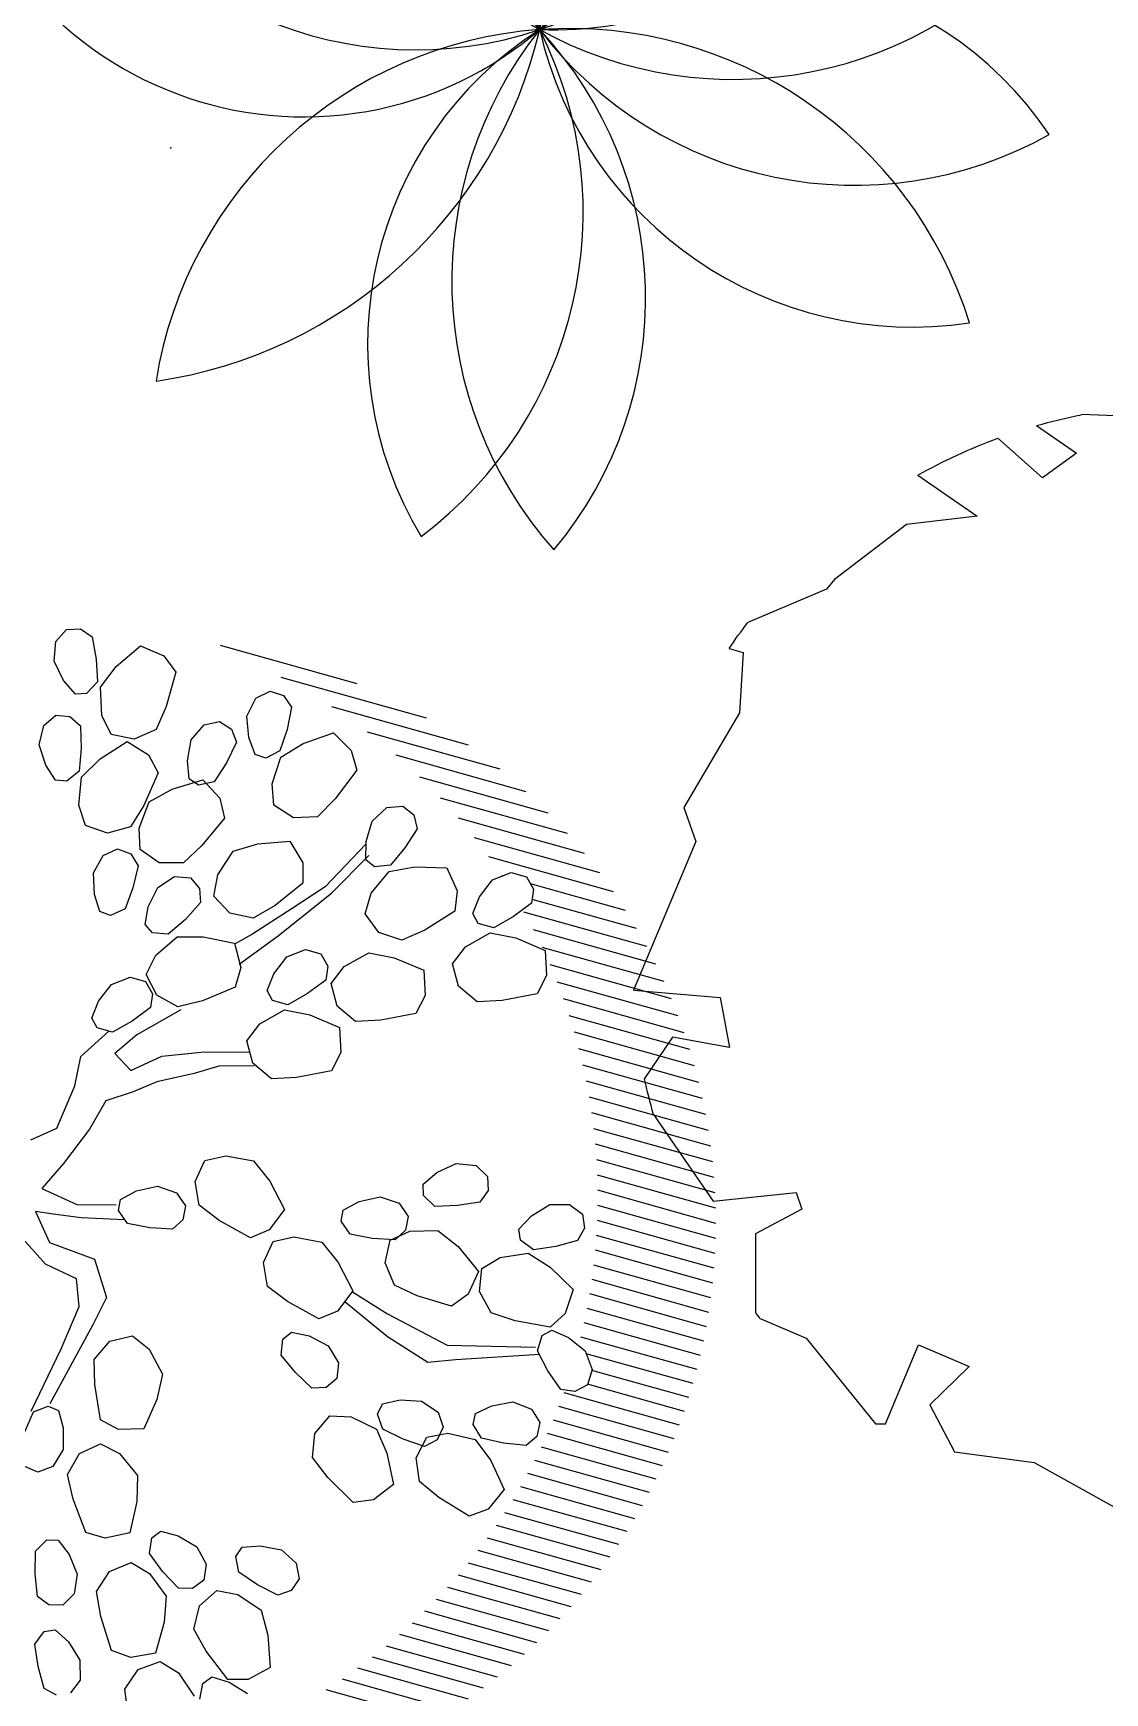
# Model space of a CAD drawing. Extents: x -809667 to 586099, y 3084146 to 3634412.
# Drawn here: x 381302.944 to 381304.305, y 3084290.684 to 3084292.79 of the extents above; entities that cross this region are included whole.
import ezdxf

# ---------------------------------------------------------------- set-up
doc = ezdxf.new("R2010")
doc.units = 0
doc.header["$LTSCALE"] = 0.5
doc.header["$PDSIZE"] = 0.2
doc.linetypes.add('CONTINOUS', pattern=[0])
doc.layers.get('0').update_dxf_attribs({"linetype": 'CONTINUOUS'})
for name, color, linetype in [('TREE', 3, 'CONTINUOUS'), ('文字', 7, 'CONTINUOUS'), ('树', 3, 'CONTINUOUS')]:
    doc.layers.add(name, color=color, linetype=linetype)

# ---------------------------------------------------------------- blocks, each defined once
blk = doc.blocks.new('A$C46A015EA')
at = {"layer": '树', "color": 0, "linetype": 'Continuous'}
for centre, radius, start, end in [((1.3283, 4.0957), 1.9685, 227.56436, 31.33046), ((4.1013, 3.6261), 1.8496, 126.16905, 303.0486), ((0.7978, 3.4752), 1.9955, 251.81629, 53.749), ((3.7714, 4.1878), 2.0053, 153.43956, 313.58607), ((2.0899, 4.4107), 1.8992, 199.3601, 10.49099), ((4.6444, 2.7962), 2.0772, 109.31842, 262.8778), ((0.796, 2.5821), 1.783, 359.79096, 92.47149), ((2.8144, 4.6818), 2.1194, 188.63986, 263.62259), ((0.7622, 1.8986), 1.9389, 297.02452, 103.84892), ((1.2569, 1.36), 1.796, 310.77885, 134.4149), ((3.9565, 1.2038), 1.9441, 51.98023, 218.25708), ((3.5462, 0.8149), 2.0088, 38.87776, 198.68157), ((2.1299, 0.3263), 2.2937, 10.26666, 147.15184)]:
    blk.add_arc(centre, radius, start, end, dxfattribs=at)
blk = doc.blocks.new('*E54')
at = {"layer": 'TREE', "color": 0}
blk.add_ellipse((-2.3695, 3.5648), major_axis=(2.6955, 1.3944), ratio=1, start_param=0.518575, end_param=0.519414, dxfattribs=at)
blk = doc.blocks.new('A$C4C586FE1')
at = {"layer": 'TREE', "color": 0}
for p, q in [((1417.9, 2836.2), (1388.9, 2616.6)), ((1786.8, 2659.7), (1417.9, 2836.2)), ((1100.1, 2800.7), (873.4, 2660.3)), ((1294, 2743), (1192.9, 2818.9)), ((1261.1, 2599.4), (1294, 2743)), ((873.4, 2660.3), (885.1, 2448.8)), ((1875, 2685.7), (1786.8, 2659.7)), ((2107.7, 2532.3), (1875, 2685.7)), ((1388.9, 2616.6), (1261.1, 2599.4)), ((570, 2555.2), (514.1, 2441.5)), ((785.3, 2557.2), (585.3, 2566.4)), ((841.8, 2435.9), (785.3, 2557.2)), ((2260.8, 2515.8), (2107.7, 2532.3)), ((2272.6, 2551), (2260.8, 2515.8)), ((2410.9, 2296.6), (2336, 2500.2)), ((885.1, 2448.8), (841.8, 2435.9)), ((514.1, 2441.5), (288.4, 2275.8)), ((288.4, 2275.8), (287.5, 2250.5)), ((2434.2, 2275.2), (2410.9, 2296.6)), ((2564.8, 2085.9), (2434.2, 2275.2)), ((287.5, 2250.5), (483.5, 2157.2)), ((483.5, 2157.2), (422.4, 2031.4)), ((329.8, 2135.9), (208.1, 2079)), ((422.4, 2031.4), (329.8, 2135.9)), ((208.1, 2079), (170.6, 1878.4)), ((2577.2, 1905.4), (2564.8, 2085.9)), ((2688, 2051.3), (2577.2, 1905.4)), ((170.6, 1878.4), (15.6, 1628.2)), ((2666.2, 1735.2), (2771.9, 1843.1)), ((2724.5, 1645.7), (2666.2, 1735.2)), ((2799.1, 1743.9), (2724.5, 1645.7)), ((2787.7, 1243.8), (2821.3, 1628.8)), ((5.9, 1547.3), (197.8, 1550.3)), ((197.8, 1550.3), (173.3, 1443)), ((173.3, 1443), (0, 1424.7)), ((0, 1424.7), (27, 1278.9)), ((27, 1278.9), (66.8, 1102)), ((2631.6, 1201.9), (2787.7, 1243.8)), ((2635, 1085.7), (2631.6, 1201.9)), ((67, 987.7), (66.8, 1102)), ((2775.3, 1105.3), (2635, 1085.7)), ((2702, 977.7), (2775.3, 1105.3)), ((67, 987.7), (157.2, 906.4)), ((2642.7, 701.9), (2702, 977.7)), ((157.2, 906.4), (291.2, 931.2)), ((291.2, 931.2), (334.9, 852.4)), ((334.9, 852.4), (122.2, 842.3)), ((122.7, 841.2), (319.7, 727.5)), ((319.7, 727.5), (413.9, 564.3)), ((2274.5, 500.5), (2371.1, 598.9)), ((2371.1, 598.9), (2562.8, 580.2)), ((413.9, 564.3), (369.3, 463.8)), ((2418.9, 412.8), (2274.5, 500.5)), ((513.2, 326.3), (782.8, 401.8)), ((782.8, 401.8), (827.4, 368.4)), ((2129.9, 415.1), (2351.7, 350.2)), ((2132, 192.5), (2129.9, 415.1)), ((827.4, 368.4), (609.7, 253.1)), ((1825.7, 254.4), (1999.5, 124.4)), ((1858.7, 85.1), (1825.7, 254.4)), ((1175.5, 133.3), (821.4, 131.7)), ((1175.5, 133.3), (1301.7, 9.6)), ((1301.7, 9.6), (1413.5, 131.8)), ((1413.5, 131.8), (1432.3, 0)), ((1587.1, 58.5), (1858.7, 85.1)), ((1540.1, 5.2), (1587.1, 58.5))]:
    blk.add_line(p, q, dxfattribs=at)
at = {"layer": 'TREE', "color": 0, "extrusion": (0, 0, -1)}
for major_axis, start_param, end_param in [((1003, 1003), -1.011805, -0.945114), ((1003, 1003), -1.426629, -1.413216), ((1003, 1003), -0.139248, -0.081961), ((839.1, 1143.7), 0.475418, 0.633835), ((1003, 1003), 0.553886, 0.636541), ((1003, 1003), 4.017991, 4.075425), ((1003, 1003), 1.314933, 1.417635), ((839.5, 1143.4), 3.200433, 3.340883), ((1003, 1003), 1.573401, 1.638153), ((839.3, 1143.5), 2.942836, 3.115157), ((1003, 1003), 1.829101, 1.934165), ((1003, 1003), 2.270337, 2.346427)]:
    blk.add_ellipse((1418.5, 1418.4), major_axis=major_axis, ratio=1, start_param=start_param, end_param=end_param, dxfattribs=at)
at = {"layer": 'TREE', "color": 0, "linetype": 'Continuous'}
for start_param, end_param in [(0.01341, 3.155003), (3.155003, 6.296595)]:
    blk.add_ellipse((1466.4, 1447.2), major_axis=(19.2, 19.2), ratio=1, start_param=start_param, end_param=end_param, dxfattribs=at)
at = {"layer": 'TREE', "color": 8, "linetype": 'CONTINOUS', "extrusion": (0, 0, -1), "xscale": 467.4085850556439, "yscale": 467.4085850556439, "zscale": -467.4085850556439, "rotation": 278.9250190116231}
blk.add_blockref('*E54', (-2892.7, 65.8), dxfattribs=at)
blk = doc.blocks.new('紫薇')
at = {"color": 0}
for p, q in [((254.3, 374.8), (264, 388.8)), ((264, 388.8), (276.9, 393.2)), ((276.9, 393.2), (287.8, 387.8)), ((287.8, 387.8), (293.2, 377)), ((253.2, 356.4), (254.3, 374.8)), ((293.2, 377), (286.7, 358.6)), ((256.5, 341.3), (253.2, 356.4)), ((286.7, 358.6), (278.1, 341.3)), ((278.1, 335.9), (298.6, 344.6)), ((298.6, 344.6), (325.6, 350)), ((325.6, 350), (338.6, 332.8)), ((208.1, 318.7), (219.7, 331.2)), ((219.7, 331.2), (233.1, 333.7)), ((233.1, 333.7), (243, 326.8)), ((265.1, 337), (256.5, 341.3)), ((278.1, 341.3), (265.1, 337)), ((267.3, 314.3), (278.1, 335.9)), ((338.6, 332.8), (340.8, 315.5)), ((204.4, 300.6), (208.1, 318.7)), ((246.9, 315.4), (237.9, 298.1)), ((243, 326.8), (246.9, 315.4)), ((266.3, 295.9), (267.3, 314.3)), ((340.8, 315.5), (319.2, 293.8)), ((471.3, 230.6), (385.3, 316.6)), ((205.5, 285.2), (204.4, 300.6)), ((213.5, 279.7), (205.5, 285.2)), ((237.9, 298.1), (226.9, 282.2)), ((281.4, 283), (266.3, 295.9)), ((319.2, 293.8), (301.9, 280.8)), ((212.4, 256.9), (226.1, 276.8)), ((226.9, 282.2), (213.5, 279.7)), ((226.1, 276.8), (247.7, 282.5)), ((247.7, 282.5), (275.2, 284.1)), ((275.2, 284.1), (285.6, 265.2)), ((301.9, 280.8), (281.4, 283)), ((208.8, 238.9), (212.4, 256.9)), ((285.6, 265.2), (285.3, 247.7)), ((312.1, 244.3), (323.7, 258.6)), ((323.7, 258.6), (339.8, 264.3)), ((339.8, 264.3), (352.8, 260.3)), ((352.8, 260.3), (358.4, 249.6)), ((375.4, 252.7), (389.5, 262.3)), ((389.5, 262.3), (403.2, 261.7)), ((403.2, 261.7), (411.3, 252.8)), ((508.8, 175.5), (417.1, 267.1)), ((285.3, 247.7), (260.9, 229.4)), ((305.9, 230.1), (312.1, 244.3)), ((358.4, 249.6), (356.5, 237.6)), ((367.8, 235.9), (375.4, 252.7)), ((411.3, 252.8), (412.5, 240.7)), ((221.9, 223.9), (208.8, 238.9)), ((260.9, 229.4), (241.9, 218.9)), ((247.9, 214.3), (266.4, 229.8)), ((266.4, 229.8), (288.7, 229.6)), ((288.7, 229.6), (315.6, 223.8)), ((310.3, 221.6), (305.9, 230.1)), ((356.5, 237.6), (340.5, 226.5)), ((365.4, 220.7), (367.8, 235.9)), ((412.5, 240.7), (399.8, 225.9)), ((241.9, 218.9), (221.9, 223.9)), ((239.6, 197.9), (247.9, 214.3)), ((323.4, 217.5), (310.3, 221.6)), ((315.6, 223.8), (320.6, 202.8)), ((340.5, 226.5), (323.4, 217.5)), ((371.9, 213.5), (365.4, 220.7)), ((385.5, 212.9), (371.9, 213.5)), ((399.8, 225.9), (385.5, 212.9)), ((528.7, 137.8), (442.7, 223.9)), ((186.5, 183.7), (194.8, 200.1)), ((194.8, 200.1), (209.3, 209.1)), ((209.3, 209.1), (222.9, 207.9)), ((222.9, 207.9), (230.7, 198.7)), ((320.6, 202.8), (315.7, 186.1)), ((365.7, 191.6), (383.6, 207.9)), ((383.6, 207.9), (405.9, 208.5)), ((405.9, 208.5), (433, 203.9)), ((433, 203.9), (438.9, 183.1)), ((231.3, 186.6), (218.1, 172.4)), ((230.7, 198.7), (231.3, 186.6)), ((248.3, 180), (239.6, 197.9)), ((315.7, 186.1), (287.3, 174.9)), ((358.1, 174.8), (365.7, 191.6)), ((542.3, 106.5), (458.9, 190)), ((183.4, 168.5), (186.5, 183.7)), ((218.1, 172.4), (203.3, 159.9)), ((266.3, 169.8), (248.3, 180)), ((287.3, 174.9), (266.3, 169.8)), ((367.5, 157.3), (358.1, 174.8)), ((438.9, 183.1), (434.7, 166.2)), ((189.7, 161.1), (183.4, 168.5)), ((203.3, 159.9), (189.7, 161.1)), ((221.6, 151.8), (236.8, 162.3)), ((236.8, 162.3), (253.8, 163.3)), ((253.8, 163.3), (265.2, 155.7)), ((286.8, 146.4), (308.2, 157.6)), ((308.2, 157.6), (329.9, 152.6)), ((385.9, 147.9), (367.5, 157.3)), ((434.7, 166.2), (406.7, 153.8)), ((552.4, 78.8), (470.5, 160.7)), ((211.7, 140), (221.6, 151.8)), ((267.6, 143.9), (262.4, 133)), ((265.2, 155.7), (267.6, 143.9)), ((275.1, 132.1), (286.8, 146.4)), ((329.9, 152.6), (355, 141.2)), ((406.7, 153.8), (385.9, 147.9)), ((213.6, 130.5), (211.7, 140)), ((225, 122.9), (213.6, 130.5)), ((262.4, 133), (244, 126.8)), ((279.8, 112.7), (275.1, 132.1)), ((355, 141.2), (355.4, 119.6)), ((559.9, 53.6), (479.1, 134.4)), ((206.7, 112.4), (230.4, 117.2)), ((244, 126.8), (225, 122.9)), ((230.4, 117.2), (249.9, 106.4)), ((355.4, 119.6), (347, 104.3)), ((411.8, 108.8), (424.9, 121.7)), ((424.9, 121.7), (441.6, 125.6)), ((441.6, 125.6), (454.1, 120)), ((454.1, 120), (458.5, 108.8)), ((132.5, 92.4), (144.6, 102.1)), ((144.6, 102.1), (161.5, 109.3)), ((161.5, 109.3), (178.4, 106.9)), ((178.4, 106.9), (188.1, 97.2)), ((190.7, 82.1), (191.6, 102)), ((191.6, 102), (206.7, 112.4)), ((249.9, 106.4), (270.8, 88.4)), ((295.2, 99), (279.8, 112.7)), ((347, 104.3), (316.8, 99.4)), ((410.5, 106.9), (362.1, 92.4)), ((404, 95.4), (411.8, 108.8)), ((458.5, 108.8), (455.2, 97.1)), ((565.7, 30.2), (485.7, 110.1)), ((132.5, 82.7), (132.5, 92.4)), ((188.1, 97.2), (188.1, 85.1)), ((270.8, 88.4), (265.1, 67.5)), ((287.2, 87.6), (270.3, 87.6)), ((328.3, 90), (287.2, 87.6)), ((316.8, 99.4), (295.2, 99)), ((362.1, 92.4), (328.3, 90)), ((364.5, 85.1), (408, 97.2)), ((407.5, 86.4), (404, 95.4)), ((420, 80.9), (407.5, 86.4)), ((438, 87.9), (420, 80.9)), ((455.2, 97.1), (438, 87.9)), ((570, 8.1), (490.7, 87.5)), ((108.3, 68.2), (139.8, 75.5)), ((142.2, 73.1), (132.5, 82.7)), ((161.5, 73.1), (142.2, 73.1)), ((180.8, 75.5), (161.5, 73.1)), ((188.1, 85.1), (180.8, 75.5)), ((201.6, 64.6), (190.7, 82.1)), ((265.4, 70.7), (306.5, 75.5)), ((306.5, 75.5), (364.5, 85.1)), ((393.8, 68.2), (416.4, 76.9)), ((416.4, 76.9), (437.4, 69.5)), ((91.4, 48.9), (108.3, 68.2)), ((159.1, 61), (134.9, 56.2)), ((202.6, 61), (159.1, 61)), ((222.5, 58.9), (201.6, 64.6)), ((252.8, 55.2), (222.5, 58.9)), ((265.1, 67.5), (252.8, 55.2)), ((380.7, 55.3), (393.8, 68.2)), ((437.4, 69.5), (461, 55.4)), ((573.2, -12.7), (494.4, 66.1)), ((60, 24.8), (91.4, 48.9)), ((134.9, 56.2), (139.8, 36.8)), ((275.1, 39.3), (287.2, 48.9)), ((287.2, 48.9), (304.1, 56.2)), ((304.1, 56.2), (321, 53.7)), ((321, 53.7), (330.7, 44.1)), ((330.7, 44.1), (330.7, 32)), ((383.1, 35.6), (380.7, 55.3)), ((461, 55.4), (459, 33.9)), ((575.4, -32.6), (497, 45.8)), ((139.8, 36.8), (168.8, 34.4)), ((168.8, 34.4), (202.6, 19.9)), ((275.1, 29.6), (275.1, 39.3)), ((284.8, 19.9), (275.1, 29.6)), ((330.7, 32), (323.4, 22.3)), ((396.9, 20.2), (383.1, 35.6)), ((459, 33.9), (448.9, 19.6)), ((35.8, 27.2), (60, 24.8)), ((108.3, 24.8), (84.2, 10.3)), ((132.5, 19.9), (108.3, 24.8)), ((154.3, 17.5), (132.5, 19.9)), ((185.7, 7.9), (154.3, 17.5)), ((202.6, 19.9), (236.4, 0.6)), ((238.9, 10.3), (255.8, 17.5)), ((255.8, 17.5), (279.9, 17.5)), ((279.9, 17.5), (296.9, 3)), ((304.1, 19.9), (284.8, 19.9)), ((323.4, 22.3), (304.1, 19.9)), ((321, -1.8), (325.9, 17.5)), ((325.9, 17.5), (342.8, 24.8)), ((342.8, 24.8), (367, 24.8)), ((367, 24.8), (383.9, 10.3)), ((418.4, 18.1), (396.9, 20.2)), ((448.9, 19.6), (418.4, 18.1)), ((461.2, 10.3), (473.3, 19.9)), ((473.3, 19.9), (490.2, 27.2)), ((490.2, 27.2), (507.1, 24.8)), ((499.2, 25.9), (498.8, 26.3)), ((507.1, 24.8), (516.8, 15.1)), ((516.8, 15.1), (516.8, 3)), ((84.2, 10.3), (50.3, -4.2)), ((207.4, 3), (185.7, 7.9)), ((234, -11.5), (207.4, 3)), ((234, -9.1), (238.9, 10.3)), ((296.9, 3), (313.8, -18.7)), ((383.9, 10.3), (400.8, -11.5)), ((461.2, 0.6), (461.2, 10.3)), ((470.9, -9.1), (461.2, 0.6)), ((516.8, 3), (509.6, -6.6)), ((576.7, -51.6), (516.8, 8.3)), ((50.3, -4.2), (23.7, -13.9)), ((23.7, -13.9), (43.1, -40.5)), ((241.3, -28.4), (234, -9.1)), ((328.3, -21.1), (321, -1.8)), ((400.8, -11.5), (391.1, -30.8)), ((425, -18.7), (441.9, -11.5)), ((441.9, -11.5), (466.1, -11.5)), ((466.1, -11.5), (483, -26)), ((490.2, -9.1), (470.9, -9.1)), ((509.6, -6.6), (490.2, -9.1)), ((577.3, -87.5), (500, -10.2)), ((577.3, -69.9), (511.5, -4.1)), ((9.2, -28.4), (6.8, -57.4)), ((21.3, -38), (9.2, -28.4)), ((260.6, -38), (241.3, -28.4)), ((313.8, -18.7), (304.1, -38)), ((347.6, -30.8), (328.3, -21.1)), ((420.1, -38), (425, -18.7)), ((483, -26), (499.9, -47.7)), ((576.6, -104.5), (499.6, -27.5)), ((-5.3, -71.9), (-12.5, -40.5)), ((40.7, -52.5), (21.3, -38)), ((43.1, -40.5), (72.1, -57.4)), ((289.6, -47.7), (260.6, -38)), ((304.1, -38), (289.6, -47.7)), ((376.6, -40.5), (347.6, -30.8)), ((391.1, -30.8), (376.6, -40.5)), ((427.4, -57.4), (420.1, -38)), ((72.1, -71.9), (40.7, -52.5)), ((71.7, -62.6), (77.9, -55.2)), ((77.9, -55.2), (93.4, -55.6)), ((93.4, -55.6), (111, -60.9)), ((499.9, -47.7), (490.2, -67)), ((575.5, -121), (498.7, -44.3)), ((6.8, -57.4), (33.4, -88.8)), ((72.9, -76.2), (71.7, -62.6)), ((111, -60.9), (122.4, -73.6)), ((141.1, -73), (157.2, -61.4)), ((157.2, -61.4), (174.8, -66.7)), ((174.8, -66.7), (193.3, -82.2)), ((446.7, -67), (427.4, -57.4)), ((475.7, -76.7), (446.7, -67)), ((490.2, -67), (475.7, -76.7)), ((573.8, -137.1), (497.3, -60.6)), ((11.6, -96), (-5.3, -71.9)), ((87.7, -88.7), (72.9, -76.2)), ((122.4, -73.6), (123.6, -87.2)), ((134.2, -92.5), (141.1, -73)), ((193.3, -82.2), (197, -104.2)), ((571.7, -152.6), (495.4, -76.3)), ((2, -117.8), (11.6, -96)), ((33.4, -88.8), (26.1, -122.6)), ((104.1, -99.2), (87.7, -88.7)), ((115.8, -96.5), (104.1, -99.2)), ((123.6, -87.2), (115.8, -96.5)), ((142.8, -112.3), (134.2, -92.5)), ((569.1, -167.7), (493.1, -91.7)), ((158.8, -138.4), (142.8, -112.3)), ((197, -104.2), (196, -131.7)), ((566.2, -182.5), (490.3, -106.6)), ((-29.4, -141.9), (2, -117.8)), ((26.1, -122.6), (4.4, -137.1)), ((562.9, -196.8), (487.2, -121.1)), ((-77.8, -175.7), (-29.4, -141.9)), ((4.4, -137.1), (-60.9, -178.1)), ((176.1, -140.3), (158.8, -138.4)), ((196, -131.7), (176.1, -140.3)), ((559.2, -210.9), (483.7, -135.3)), ((158, -162.4), (174.1, -150.7)), ((174.1, -150.7), (191.7, -156)), ((191.7, -156), (210.2, -171.6)), ((555.2, -224.5), (479.8, -149.2)), ((-19.3, -182.6), (-9.2, -163.5)), ((-9.2, -163.5), (10.3, -156.7)), ((10.3, -156.7), (29.5, -162)), ((29.5, -162), (36.3, -179.1)), ((151.1, -181.9), (158, -162.4)), ((233.6, -164.1), (239.8, -156.7)), ((234.8, -177.7), (233.6, -164.1)), ((239.8, -156.7), (255.3, -157)), ((255.3, -157), (272.9, -162.3)), ((272.9, -162.3), (284.3, -175.1)), ((310.3, -170.9), (325.4, -168)), ((325.4, -168), (343.8, -169.4)), ((343.8, -169.4), (357.7, -179.4)), ((550.9, -237.9), (475.7, -162.7)), ((-92, -188.9), (-76.6, -177.2)), ((-76.6, -177.2), (-63.1, -179.1)), ((-63.1, -179.1), (-57.2, -186.8)), ((-29.7, -211.3), (-19.3, -182.6)), ((36.3, -179.1), (35.7, -203.3)), ((159.7, -201.7), (151.1, -181.9)), ((210.2, -171.6), (213.9, -193.6)), ((249.6, -190.1), (234.8, -177.7)), ((284.3, -175.1), (285.5, -188.7)), ((305.8, -179.5), (310.3, -170.9)), ((309.8, -192.5), (305.8, -179.5)), ((357.7, -179.4), (361.7, -192.5)), ((546.3, -250.9), (471.2, -175.9)), ((-57.2, -186.8), (-61, -201.8)), ((213.9, -193.6), (212.9, -221.1)), ((249, -213.9), (262.3, -199)), ((266, -200.7), (249.6, -190.1)), ((262.3, -199), (280.6, -200.5)), ((277.8, -197.9), (266, -200.7)), ((285.5, -188.7), (277.8, -197.9)), ((327, -201.5), (309.8, -192.5)), ((361.7, -192.5), (356.1, -203.1)), ((541.3, -263.7), (466.4, -188.8)), ((-61, -201.8), (-70.2, -217.7)), ((-20.4, -226.1), (-29.7, -211.3)), ((35.7, -203.3), (20.8, -219.9)), ((175.7, -227.8), (159.7, -201.7)), ((280.6, -200.5), (302, -211.7)), ((302, -211.7), (310.3, -232.4)), ((345.2, -208.3), (327, -201.5)), ((356.1, -203.1), (345.2, -208.3)), ((536.1, -276.2), (461.3, -201.4)), ((-98.6, -224.2), (-105.9, -214.5)), ((-85.1, -226), (-98.6, -224.2)), ((-70.2, -217.7), (-85.1, -226)), ((-1.3, -236.2), (-20.4, -226.1)), ((20.8, -219.9), (-1.3, -236.2)), ((140.2, -227.8), (149.8, -226.1)), ((149.8, -226.1), (161.4, -236.3)), ((212.9, -221.1), (193, -229.7)), ((219.5, -269.9), (202.6, -226.4)), ((212.3, -221.6), (229.2, -253)), ((246.4, -234.4), (249, -213.9)), ((524.9, -300.3), (450.4, -225.8)), ((530.6, -288.4), (456, -213.7)), ((-83.6, -259.1), (-77.4, -238.3)), ((-77.4, -238.3), (-59.6, -227.8)), ((-59.6, -227.8), (-39.8, -229.2)), ((-39.8, -229.2), (-29.7, -244.6)), ((132.4, -239), (140.2, -227.8)), ((135.8, -258), (132.4, -239)), ((161.4, -236.3), (171.4, -251.7)), ((193, -229.7), (175.7, -227.8)), ((259.1, -251.9), (246.4, -234.4)), ((310.3, -232.4), (315.1, -259.5)), ((363.1, -244.8), (377.9, -240.2)), ((377.9, -240.2), (396.3, -239.5)), ((396.3, -239.5), (411.2, -247.9)), ((518.9, -312), (444.5, -237.6)), ((-29.7, -244.6), (-25.5, -268.4)), ((171.4, -251.7), (172, -268.8)), ((229.2, -253), (260.6, -301.3)), ((280.3, -274), (259.1, -251.9)), ((359.6, -253.8), (363.1, -244.8)), ((365.2, -266.3), (359.6, -253.8)), ((411.2, -247.9), (416.7, -260.4)), ((512.6, -323.4), (438.4, -249.1)), ((-88.1, -289.3), (-83.6, -259.1)), ((-25.5, -268.4), (-36.8, -287.6)), ((141.5, -276.6), (135.8, -258)), ((172, -268.8), (164.2, -280)), ((238.9, -306.2), (219.5, -269.9)), ((315.1, -259.5), (297.6, -272.1)), ((307.4, -275), (318.8, -258.8)), ((318.8, -258.8), (337.2, -258.1)), ((337.2, -258.1), (359.8, -266.8)), ((359.8, -266.8), (370.3, -286.5)), ((383.2, -273.3), (365.2, -266.3)), ((416.7, -260.4), (412.3, -271.7)), ((506.1, -334.6), (432, -260.4)), ((-143.4, -298.8), (-133.7, -282.1)), ((-133.7, -282.1), (-120.5, -278.5)), ((-120.5, -278.5), (-112.1, -283.4)), ((-112.1, -283.4), (-109.8, -298.7)), ((152.3, -282.1), (141.5, -276.6)), ((164.2, -280), (152.3, -282.1)), ((297.6, -272.1), (280.3, -274)), ((307.1, -295.7), (307.4, -275)), ((402.1, -278.1), (383.2, -273.3)), ((412.3, -271.7), (402.1, -278.1)), ((492.4, -356.2), (418.5, -282.2)), ((499.4, -345.5), (425.3, -271.4)), ((-109.8, -298.7), (-112, -316.9)), ((-76, -301.9), (-88.1, -289.3)), ((-36.8, -287.6), (-55.3, -308.1)), ((321.7, -311.7), (307.1, -295.7)), ((370.3, -286.5), (378.2, -312.8)), ((485.2, -366.6), (411.4, -292.8)), ((-151, -316.8), (-143.4, -298.8)), ((-55.3, -308.1), (-76, -301.9)), ((112.7, -328.7), (124.5, -311.7)), ((124.5, -311.7), (143.2, -304.7)), ((143.2, -304.7), (158.7, -314.5)), ((260.6, -315.8), (238.9, -306.2)), ((260.6, -301.3), (325.9, -340)), ((345.2, -331.1), (321.7, -311.7)), ((378.2, -312.8), (362.2, -327.4)), ((477.7, -376.9), (404, -303.2)), ((-146.2, -327.9), (-151, -316.8)), ((-112, -316.9), (-122.6, -330.4)), ((-49.5, -331.8), (-41, -321)), ((-41, -321), (-31.4, -319.9)), ((-31.4, -319.9), (-20.4, -330.7)), ((158.7, -314.5), (172.5, -334.4)), ((177.2, -337), (179.7, -323.6)), ((179.7, -323.6), (187.6, -318.1)), ((187.6, -318.1), (202.4, -322.5)), ((202.4, -322.5), (218, -332.3)), ((325.9, -347.2), (260.6, -315.8)), ((462.1, -396.6), (388.7, -323.1)), ((470, -386.9), (396.5, -313.3)), ((-135.8, -333.9), (-146.2, -327.9)), ((-122.6, -330.4), (-135.8, -333.9)), ((-112.3, -358.3), (-105.1, -337.9)), ((-105.1, -337.9), (-86.8, -328.4)), ((-86.8, -328.4), (-67, -330.8)), ((-67, -330.8), (-57.8, -346.8)), ((-47.1, -351), (-49.5, -331.8)), ((-20.4, -330.7), (-11.2, -346.6)), ((115.8, -350.1), (112.7, -328.7)), ((172.5, -334.4), (170.2, -356.6)), ((188.2, -352.9), (177.2, -337)), ((218, -332.3), (225.6, -347.6)), ((325.7, -343.5), (335.6, -334)), ((335.6, -334), (345.2, -334.3)), ((362.2, -327.4), (345.2, -331.1)), ((345.2, -334.3), (354.6, -346.6)), ((454, -406.2), (380.6, -332.8)), ((-180.1, -369.4), (-173.3, -351.3)), ((-173.3, -351.3), (-160.8, -345.7)), ((-160.8, -345.7), (-151.8, -349.1)), ((-151.8, -349.1), (-147, -363.8)), ((-57.8, -346.8), (-54.8, -370.8)), ((-42.4, -369.9), (-47.1, -351)), ((-11.2, -346.6), (-11.5, -363.7)), ((124.3, -379.4), (115.8, -350.1)), ((201.2, -367.5), (188.2, -352.9)), ((225.6, -347.6), (223.2, -361.1)), ((325.2, -362.8), (325.7, -343.5)), ((354.6, -346.6), (361.4, -363.7)), ((437.1, -424.6), (363.9, -351.5)), ((445.7, -415.5), (372.4, -342.2)), ((-184.7, -388.3), (-180.1, -369.4)), ((-147, -363.8), (-146.3, -382.2)), ((-118.4, -388.2), (-112.3, -358.3)), ((-11.5, -363.7), (-19.9, -374.5)), ((14, -370.3), (22.7, -366)), ((22.7, -366), (36.7, -372.6)), ((170.2, -356.6), (161.9, -382.8)), ((190.2, -372.4), (206.8, -361.4)), ((213.2, -367.9), (201.2, -367.5)), ((206.8, -361.4), (224.2, -367.4)), ((223.2, -361.1), (213.2, -367.9)), ((224.2, -367.4), (242, -383.7)), ((246.6, -371.5), (253.1, -364.4)), ((253.1, -364.4), (268.5, -365.4)), ((268.5, -365.4), (285.9, -371.4)), ((327.1, -382.2), (325.2, -362.8)), ((361.4, -363.7), (358.6, -380.5)), ((428.3, -433.5), (361, -366.2)), ((-146.3, -382.2), (-154.5, -397.2)), ((-54.8, -370.8), (-67.2, -389.3)), ((-31.9, -375.9), (-42.4, -369.9)), ((-19.9, -374.5), (-31.9, -375.9)), ((9.7, -383.3), (14, -370.3)), ((18.3, -400.6), (9.7, -383.3)), ((36.7, -372.6), (50.8, -384.5)), ((140.5, -385.9), (124.3, -379.4)), ((161.9, -382.8), (140.5, -385.9)), ((182.5, -391.6), (190.2, -372.4)), ((242, -383.7), (244.8, -405.8)), ((247.2, -385.2), (246.6, -371.5)), ((285.9, -371.4), (296.8, -384.6)), ((336.6, -389.7), (327.1, -382.2)), ((358.6, -380.5), (348.7, -390)), ((419.3, -442.2), (358.1, -381)), ((-178.3, -398.5), (-184.7, -388.3)), ((-154.5, -397.2), (-167, -402.8)), ((-107.1, -401.5), (-118.4, -388.2)), ((-67.2, -389.3), (-86.7, -408.7)), ((-48.1, -407), (-34, -391.9)), ((-34, -391.9), (-14.6, -387.6)), ((-14.6, -387.6), (-0.5, -399.5)), ((50.8, -384.5), (56.1, -400.7)), ((190.3, -411.7), (182.5, -391.6)), ((261.5, -398.2), (247.2, -385.2)), ((277.4, -409.4), (261.5, -398.2)), ((297.4, -398.2), (289.3, -407.2)), ((296.8, -384.6), (297.4, -398.2)), ((390.9, -466.8), (318.3, -394.2)), ((400.6, -458.8), (327.9, -386.1)), ((348.7, -390), (336.6, -389.7)), ((410, -450.6), (349, -389.6)), ((-86.7, -408.7), (-107.1, -401.5)), ((-48.1, -428.6), (-48.1, -407)), ((-0.5, -399.5), (10.2, -421.1)), ((29.1, -416.8), (18.3, -400.6)), ((56.1, -400.7), (51.8, -413.7)), ((205.2, -438.4), (190.3, -411.7)), ((244.8, -405.8), (242.6, -433.3)), ((289.3, -407.2), (277.4, -409.4)), ((370.9, -482.1), (298.5, -409.7)), ((381, -474.6), (308.5, -402.1)), ((-132.9, -443), (-125, -422.8)), ((-125, -422.8), (-106.5, -413.8)), ((-106.5, -413.8), (-86.8, -416.9)), ((-86.8, -416.9), (-78, -433.1)), ((10.2, -421.1), (4.8, -442.7)), ((41, -419), (29.1, -416.8)), ((51.8, -413.7), (41, -419)), ((349.9, -496.5), (277.7, -424.4)), ((360.5, -489.4), (288.2, -417.2)), ((-78, -433.1), (-75.8, -457.1)), ((-43.8, -458.8), (-48.1, -428.6)), ((222.4, -441), (205.2, -438.4)), ((242.6, -433.3), (222.4, -441)), ((328, -510), (256.1, -438)), ((339.1, -503.4), (267, -431.3)), ((-72.9, -461.7), (-64.2, -451.2)), ((-64.2, -451.2), (-54.6, -450.3)), ((-54.6, -450.3), (-43.8, -461.4)), ((4.8, -442.7), (-7.1, -467.6)), ((305.1, -522.4), (233.4, -450.8)), ((316.7, -516.3), (244.9, -444.5)), ((-28.7, -467.5), (-43.8, -458.8)), ((-43.8, -461.4), (-35.1, -477.6)), ((-7.1, -467.6), (-28.7, -467.5)), ((268.8, -539.2), (197.5, -467.9)), ((281.2, -533.9), (209.8, -462.5)), ((293.3, -528.3), (221.7, -456.7)), ((230, -553.4), (159.2, -482.6)), ((243.3, -549), (172.3, -478)), ((256.2, -544.2), (185, -473.1)), ((173.8, -567.9), (103.6, -497.7)), ((188.4, -564.8), (118, -494.5)), ((202.6, -561.4), (132.1, -490.8)), ((216.5, -557.6), (145.8, -486.9)), ((94.5, -577), (25.4, -507.9)), ((111.3, -576.2), (42, -506.8)), ((127.6, -574.8), (58.1, -505.2)), ((143.5, -572.9), (73.7, -503.1)), ((158.8, -570.6), (88.8, -500.6))]:
    blk.add_line(p, q, dxfattribs=at)
blk = doc.blocks.new('GC0000')
at = {"linetype": 'Continuous'}
blk.add_point((0, 0), dxfattribs=at)
blk = doc.blocks.new('白玉兰')
at = {"color": 0}
for centre, radius, start, end in [((-1260.5, 1665), 2054.4, 309.3934, 347.1655), ((-713.2, 1844.3), 1941, 291.8214, 332.6346), ((-478.2, 2077.5), 2115.2, 283.2993, 320.8528), ((-4728.7, -6984.2), 8428.8, 56.1879, 65.279), ((-1147.9, -2037), 2310.3, 61.625, 95.1491), ((-559.1, -2135.4), 2213.8, 76.7033, 111.4018), ((4370.8, -555.9), 4391.8, 172.1708, 190.6677), ((2826.9, 106.7), 2820.8, 182.2544, 209.8868), ((2146.3, 475.3), 2185, 193.3063, 228.4107)]:
    blk.add_arc(centre, radius, start, end, dxfattribs=at)
for points in [[(-33.3, 16.4), (-232.9, 72.7), (-341.9, 562), (-1253.8, 922.5), (-424.6, 1375.2), (-32.9, 1391.9), (376.3, 1386), (477, 1090.9), (236.3, 716.3), (184.7, 276.9), (29.2, 67), (-7.3, 17.6)], [(8.3, 30.7), (154.9, 177.4), (635.1, 33.7), (1394.9, 653.5), (1385.2, -291.2), (1208.5, -641.2), (1003.6, -995.4), (696.9, -939.3), (487.4, -546.3), (129.3, -286.7), (21.9, -48.6), (-3.3, 7.4)], [(36.1, -22.3), (98.6, -219.9), (-250.5, -579.7), (-51.2, -1539.8), (-884.9, -1095.2), (-1113.8, -777), (-1333.5, -431.7), (-1142.2, -185.6), (-696.9, -181.1), (-301.3, 16.9), (-40.5, 2.3), (20.8, -1.2)]]:
    blk.add_open_spline(points, degree=3, knots=[0, 0, 0, 0, 621.989778, 1340.944545, 1869.007736, 2592.427455, 2798.699245, 2915.827596, 3435.261502, 4029.77129, 4212.300518, 4212.300518, 4212.300518, 4212.300518], dxfattribs=at)
blk = doc.blocks.new('123213')
at = {"layer": '文字', "color": 8, "linetype": 'Continuous'}
for points, knots in [([(381894.0902, 3087161.4253), (381894.1217, 3087161.1251), (381894.153, 3087160.8276), (381894.2571, 3087159.9531), (381894.3406, 3087159.3938), (381894.5573, 3087158.4997), (381894.674, 3087158.1435), (381894.9693, 3087157.5101), (381895.1476, 3087157.2349), (381895.4947, 3087156.8656), (381895.6383, 3087156.7442), (381895.9791, 3087156.5077), (381896.1727, 3087156.3951), (381896.7929, 3087156.0698), (381897.2633, 3087155.8668), (381898.015, 3087155.4849), (381898.2971, 3087155.3283), (381898.7804, 3087154.9941), (381898.9873, 3087154.8236), (381899.3536, 3087154.4517), (381899.516, 3087154.2509), (381900.0785, 3087153.4275), (381900.3458, 3087152.7318), (381900.7486, 3087151.2961), (381900.8839, 3087150.5525), (381901.152, 3087149.1134), (381901.2851, 3087148.4179), (381901.5761, 3087147.4416), (381901.7017, 3087147.1076), (381902.0204, 3087146.4802), (381902.22, 3087146.2034), (381902.7123, 3087145.7084), (381903.002, 3087145.4928), (381903.9688, 3087144.941), (381904.7595, 3087144.6781), (381906.5317, 3087144.2868), (381907.5108, 3087144.1573), (381908.7935, 3087144.0113), (381909.071, 3087143.981), (381909.3494, 3087143.9506), (381909.3535, 3087143.9502), (381909.3576, 3087143.9497), (381909.3618, 3087143.9493), (381910.0186, 3087143.8776), (381910.6755, 3087143.8059), (381911.3324, 3087143.7342)], [0, 0, 0, 0, 0.809904, 0.809904, 2.429711, 2.429711, 3.66837, 3.66837, 4.926642, 4.926642, 5.673722, 5.673722, 6.420801, 6.420801, 7.887995, 7.887995, 8.767827, 8.767827, 9.468061, 9.468061, 10.168296, 10.168296, 12.19742, 12.19742, 14.226544, 14.226544, 16.255668, 16.255668, 17.461197, 17.461197, 18.836307, 18.836307, 20.211417, 20.211417, 22.844117, 22.844117, 25.476818, 25.476818, 26.19649, 26.19649, 26.19649, 26.207121, 26.207121, 26.207121, 27.904975, 27.904975, 27.904975, 27.904975]), ([(381893.4935, 3087161.3626), (381893.6975, 3087159.42), (381894.0535, 3087156.0303), (381900.9533, 3087154.4652), (381899.5151, 3087144.4202), (381906.1116, 3087143.7004), (381909.2843, 3087143.3542), (381909.2843, 3087143.3542), (381909.2843, 3087143.3542), (381909.2843, 3087143.3542), (381909.956, 3087143.2809), (381910.6276, 3087143.2076), (381911.2993, 3087143.1343)], [0, 0, 0, 0, 5.241042, 9.145642, 17.995634, 26.196498, 26.196498, 26.196498, 26.196498, 26.196498, 26.196498, 27.932578, 27.932578, 27.932578, 27.932578]), ([(381891.2895, 3087160.3868), (381892.5905, 3087158.9299), (381894.8608, 3087156.3877), (381891.3814, 3087150.2273), (381899.785, 3087144.5397), (381895.8836, 3087139.1721), (381894.0072, 3087136.5904), (381894.0072, 3087136.5904), (381894.0072, 3087136.5904), (381894.0072, 3087136.5904), (381893.5043, 3087135.8986), (381893.0015, 3087135.2068), (381892.4987, 3087134.515)], [0, 0, 0, 0, 5.241042, 9.145642, 17.995634, 26.196498, 26.196498, 26.196498, 26.196498, 26.196498, 26.196498, 28.394084, 28.394084, 28.394084, 28.394084])]:
    blk.add_open_spline(points, degree=3, knots=knots, dxfattribs=at)
for name, p, xscale, yscale, zscale, rotation in [('A$C46A015EA', (381896.8012, 3087155.1469), 0.2560000000000001, 0.2560000000000001, 0.2560000000000001, 268.002463306846), ('白玉兰', (381896.0516, 3087153.4953), -0.0004880798049271107, 0.0004880798049271107, 0.04880798235096967, 124.6526560546043), ('紫薇', (381896.7646, 3087152.9943), 0.00148055020779717, 0.00148055020779717, 0.00148055020779717, 29.3674748453732), ('A$C4C586FE1', (381899.0072, 3087152.6064), 0.0005, 0.0005, 0.0005, 92.80541082498242)]:
    blk.add_blockref(name, p, dxfattribs=dict(at, xscale=xscale, yscale=yscale, zscale=zscale, rotation=rotation))
at = {"layer": '文字', "color": 8, "linetype": 'Continuous', "xscale": -1, "rotation": 124.6526560546043}
blk.add_blockref('GC0000', (381896.9688, 3087154.3139), dxfattribs=at)

msp = doc.modelspace()

# ---------------------------------------------------------------- block references
at = {"layer": '文字', "color": 8}
msp.add_blockref('123213', (-593.8497, -2861.6696), dxfattribs=at)

doc.saveas('drawing.dxf')
